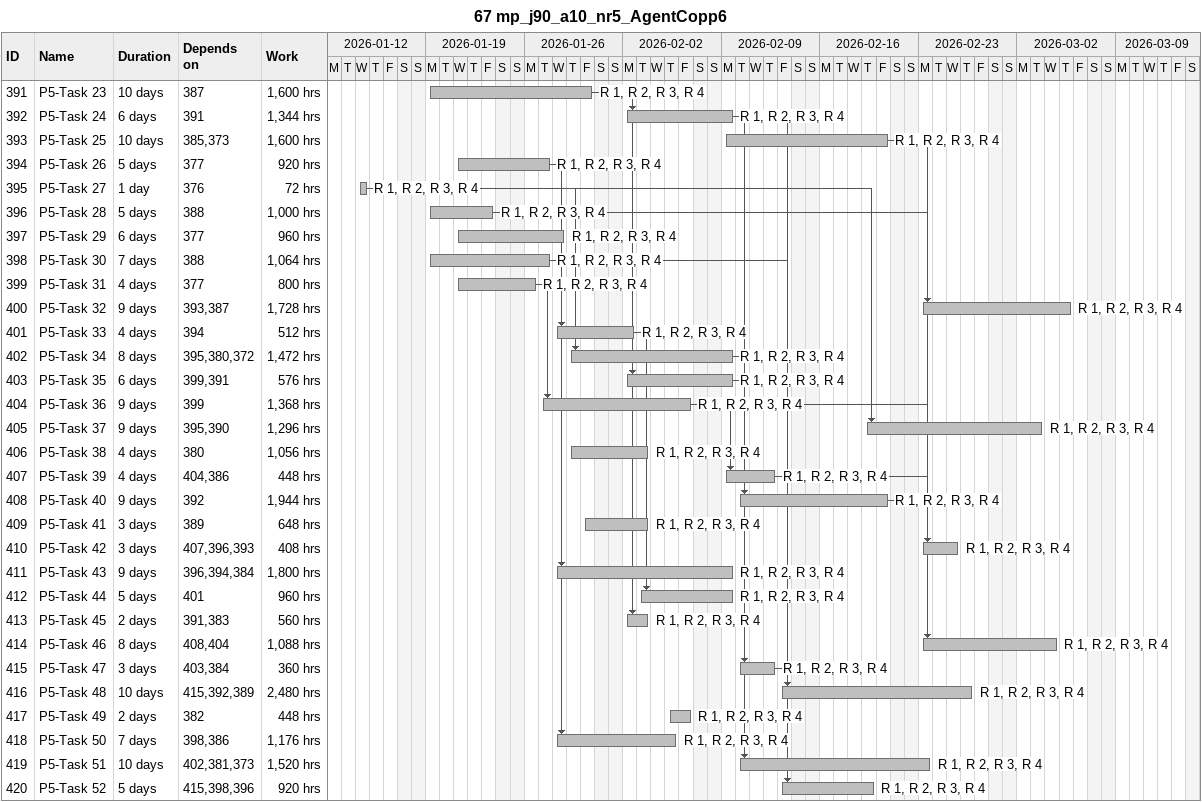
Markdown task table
67 mp_j90_a10_nr5_AgentCopp6

| ID | Task | Duration | Start | Finish | Predecessors | Resources | Work (h) |
|---|---|---|---|---|---|---|---|
| 391 | P5-Task 23 | 10d | 2026-01-19 | 2026-01-30 | 387 | R 1, R 2, R 3, R 4 | 1600 |
| 392 | P5-Task 24 | 6d | 2026-02-02 | 2026-02-09 | 391 | R 1, R 2, R 3, R 4 | 1344 |
| 393 | P5-Task 25 | 10d | 2026-02-09 | 2026-02-20 | 385, 373 | R 1, R 2, R 3, R 4 | 1600 |
| 394 | P5-Task 26 | 5d | 2026-01-21 | 2026-01-27 | 377 | R 1, R 2, R 3, R 4 | 920 |
| 395 | P5-Task 27 | 1d | 2026-01-14 | 2026-01-14 | 376 | R 1, R 2, R 3, R 4 | 72 |
| 396 | P5-Task 28 | 5d | 2026-01-19 | 2026-01-23 | 388 | R 1, R 2, R 3, R 4 | 1000 |
| 397 | P5-Task 29 | 6d | 2026-01-21 | 2026-01-28 | 377 | R 1, R 2, R 3, R 4 | 960 |
| 398 | P5-Task 30 | 7d | 2026-01-19 | 2026-01-27 | 388 | R 1, R 2, R 3, R 4 | 1064 |
| 399 | P5-Task 31 | 4d | 2026-01-21 | 2026-01-26 | 377 | R 1, R 2, R 3, R 4 | 800 |
| 400 | P5-Task 32 | 9d | 2026-02-23 | 2026-03-05 | 393, 387 | R 1, R 2, R 3, R 4 | 1728 |
| 401 | P5-Task 33 | 4d | 2026-01-28 | 2026-02-02 | 394 | R 1, R 2, R 3, R 4 | 512 |
| 402 | P5-Task 34 | 8d | 2026-01-29 | 2026-02-09 | 395, 380, 372 | R 1, R 2, R 3, R 4 | 1472 |
| 403 | P5-Task 35 | 6d | 2026-02-02 | 2026-02-09 | 399, 391 | R 1, R 2, R 3, R 4 | 576 |
| 404 | P5-Task 36 | 9d | 2026-01-27 | 2026-02-06 | 399 | R 1, R 2, R 3, R 4 | 1368 |
| 405 | P5-Task 37 | 9d | 2026-02-19 | 2026-03-03 | 395, 390 | R 1, R 2, R 3, R 4 | 1296 |
| 406 | P5-Task 38 | 4d | 2026-01-29 | 2026-02-03 | 380 | R 1, R 2, R 3, R 4 | 1056 |
| 407 | P5-Task 39 | 4d | 2026-02-09 | 2026-02-12 | 404, 386 | R 1, R 2, R 3, R 4 | 448 |
| 408 | P5-Task 40 | 9d | 2026-02-10 | 2026-02-20 | 392 | R 1, R 2, R 3, R 4 | 1944 |
| 409 | P5-Task 41 | 3d | 2026-01-30 | 2026-02-03 | 389 | R 1, R 2, R 3, R 4 | 648 |
| 410 | P5-Task 42 | 3d | 2026-02-23 | 2026-02-25 | 407, 396, 393 | R 1, R 2, R 3, R 4 | 408 |
| 411 | P5-Task 43 | 9d | 2026-01-28 | 2026-02-09 | 396, 394, 384 | R 1, R 2, R 3, R 4 | 1800 |
| 412 | P5-Task 44 | 5d | 2026-02-03 | 2026-02-09 | 401 | R 1, R 2, R 3, R 4 | 960 |
| 413 | P5-Task 45 | 2d | 2026-02-02 | 2026-02-03 | 391, 383 | R 1, R 2, R 3, R 4 | 560 |
| 414 | P5-Task 46 | 8d | 2026-02-23 | 2026-03-04 | 408, 404 | R 1, R 2, R 3, R 4 | 1088 |
| 415 | P5-Task 47 | 3d | 2026-02-10 | 2026-02-12 | 403, 384 | R 1, R 2, R 3, R 4 | 360 |
| 416 | P5-Task 48 | 10d | 2026-02-13 | 2026-02-26 | 415, 392, 389 | R 1, R 2, R 3, R 4 | 2480 |
| 417 | P5-Task 49 | 2d | 2026-02-05 | 2026-02-06 | 382 | R 1, R 2, R 3, R 4 | 448 |
| 418 | P5-Task 50 | 7d | 2026-01-28 | 2026-02-05 | 398, 386 | R 1, R 2, R 3, R 4 | 1176 |
| 419 | P5-Task 51 | 10d | 2026-02-10 | 2026-02-23 | 402, 381, 373 | R 1, R 2, R 3, R 4 | 1520 |
| 420 | P5-Task 52 | 5d | 2026-02-13 | 2026-02-19 | 415, 398, 396 | R 1, R 2, R 3, R 4 | 920 |
